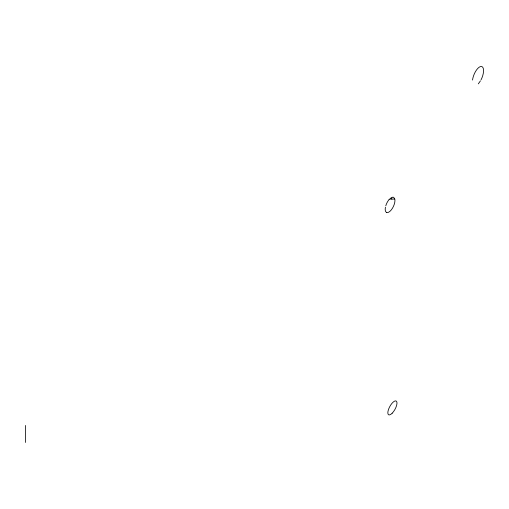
<?xml version="1.0" encoding="UTF-8"?>
<svg xmlns="http://www.w3.org/2000/svg" width="509" height="509" viewBox="0 0 509 509"><rect width="100%" height="100%" fill="white"/><g stroke="black" fill="none" stroke-linecap="round" stroke-linejoin="round"><path stroke-width="0.76" d="M25.45 442.461L25.488 425.46M385.816 205.782L385.968 205.216A8.354 3.69 -64.9 0 1 389.035 199.63M480.439 80.855L478.314 83.858M389.111 199.553L391.567 197.486M394.736 198.917L390.664 199.382L392.719 197.142L393.686 197.333L394.838 199.204A8.354 3.69 -64.9 0 1 392.331 208.436A8.354 3.69 -64.9 0 1 386.509 212.418M386.439 212.355L385.777 211.738A8.354 3.69 -64.9 0 1 385.434 207.214M472.53 80.066A10.371 4.295 -67.9 0 1 481.113 66.463A10.371 4.295 -67.9 0 1 481.037 79.849M392.178 413.213A7.851 2.946 -61.3 0 0 396.486 401.257A7.851 2.946 -61.3 0 0 388.571 409.255A7.851 2.946 -61.3 0 0 392.178 413.213"/></g></svg>
